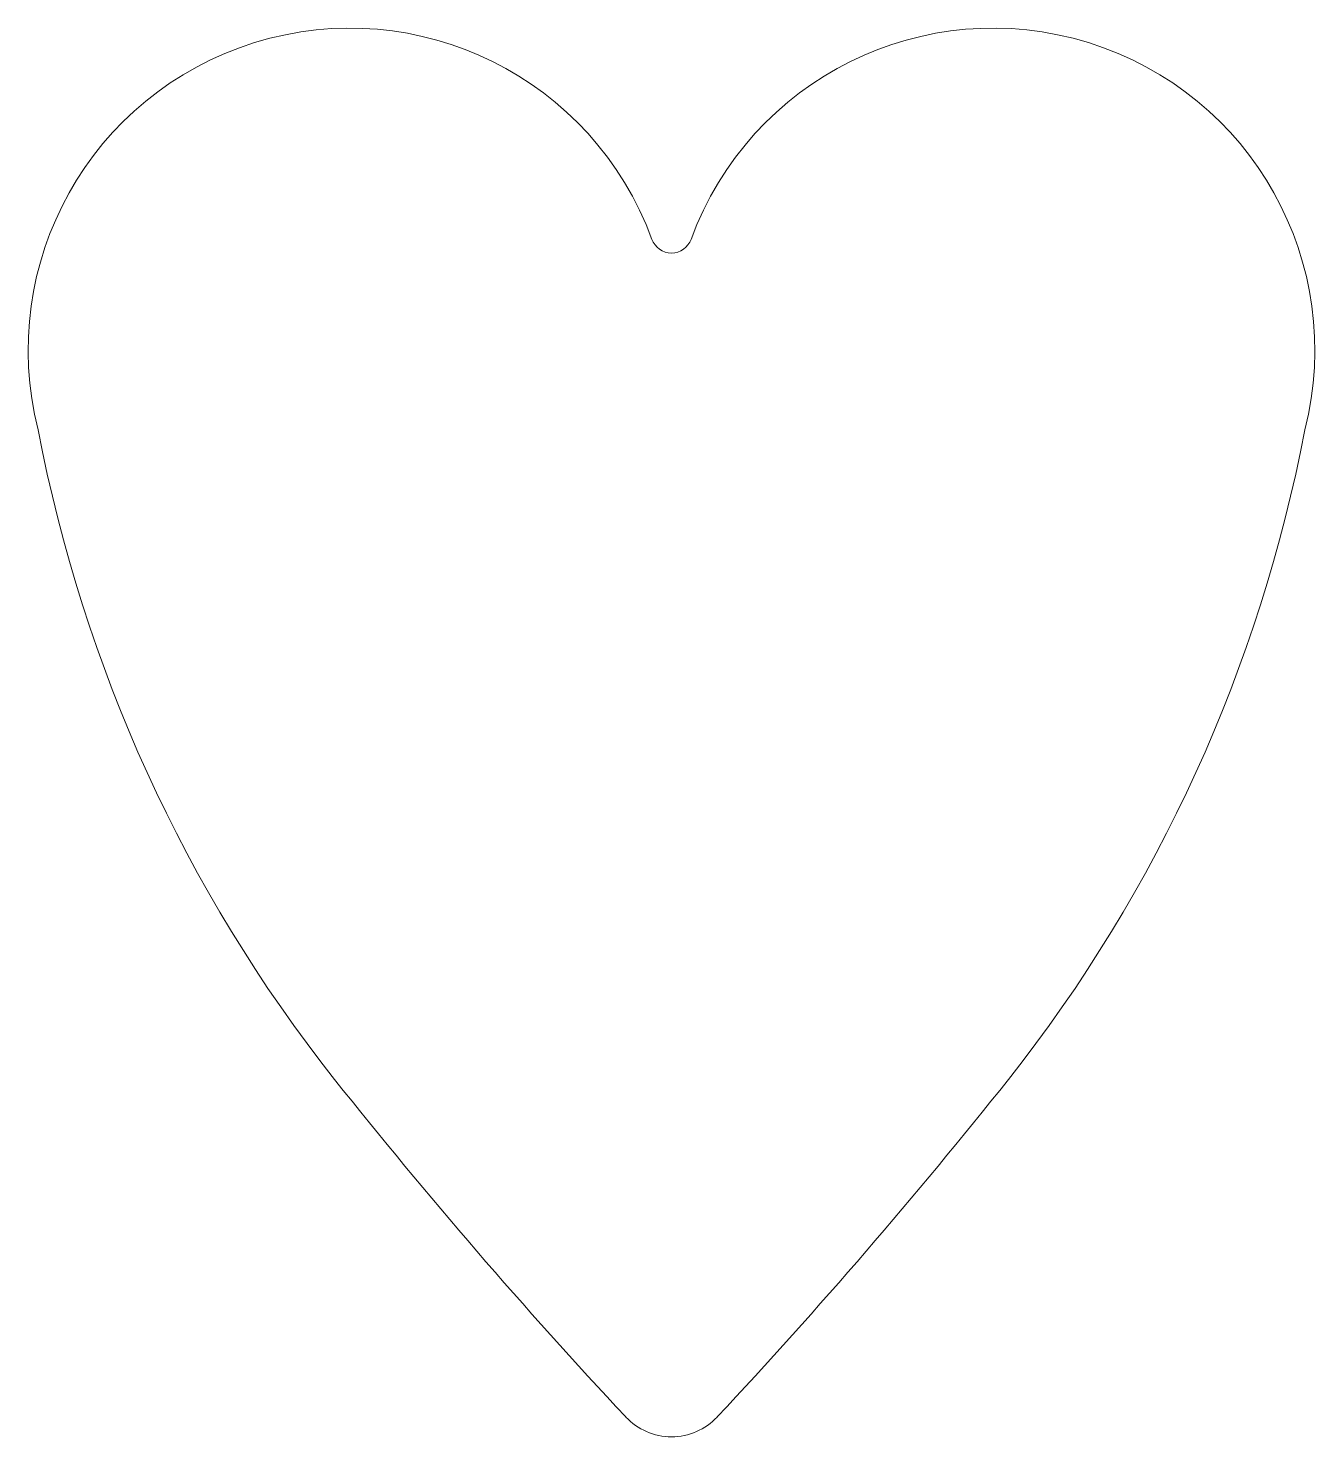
# Model space of a CAD drawing. Header units: inches. Extents: x -1.54 to 1.54, y -3.48 to -0.1.
import ezdxf

# ---------------------------------------------------------------- set-up
doc = ezdxf.new("R2010")
doc.units = ezdxf.units.IN
doc.header["$MEASUREMENT"] = 0

msp = doc.modelspace()

# ---------------------------------------------------------------- linework, layer by layer
at = {"color": 7, "linetype": 'Continuous', "lineweight": 15}
for centre, radius, start, end in [((-0.7716, -0.8763), 0.7716, 20.0918, 194.3733), ((0.7716, -0.8763), 0.7716, 345.6267, 159.9082), ((0, -0.594), 0.05, 200.0918, 339.9082), ((2.0142, -0.3978), 3.5963, 190.7381, 218.2976), ((-2.0142, -0.3978), 3.5963, 321.7024, 349.2619), ((9.7212, 5.7548), 13.4578, 218.51969, 223.07273), ((-9.7212, 5.7548), 13.4578, 316.92727, 321.48031), ((0, -3.3335), 0.15, 223.0727, 316.9273)]:
    msp.add_arc(centre, radius, start, end, dxfattribs=at)

doc.saveas('drawing.dxf')
